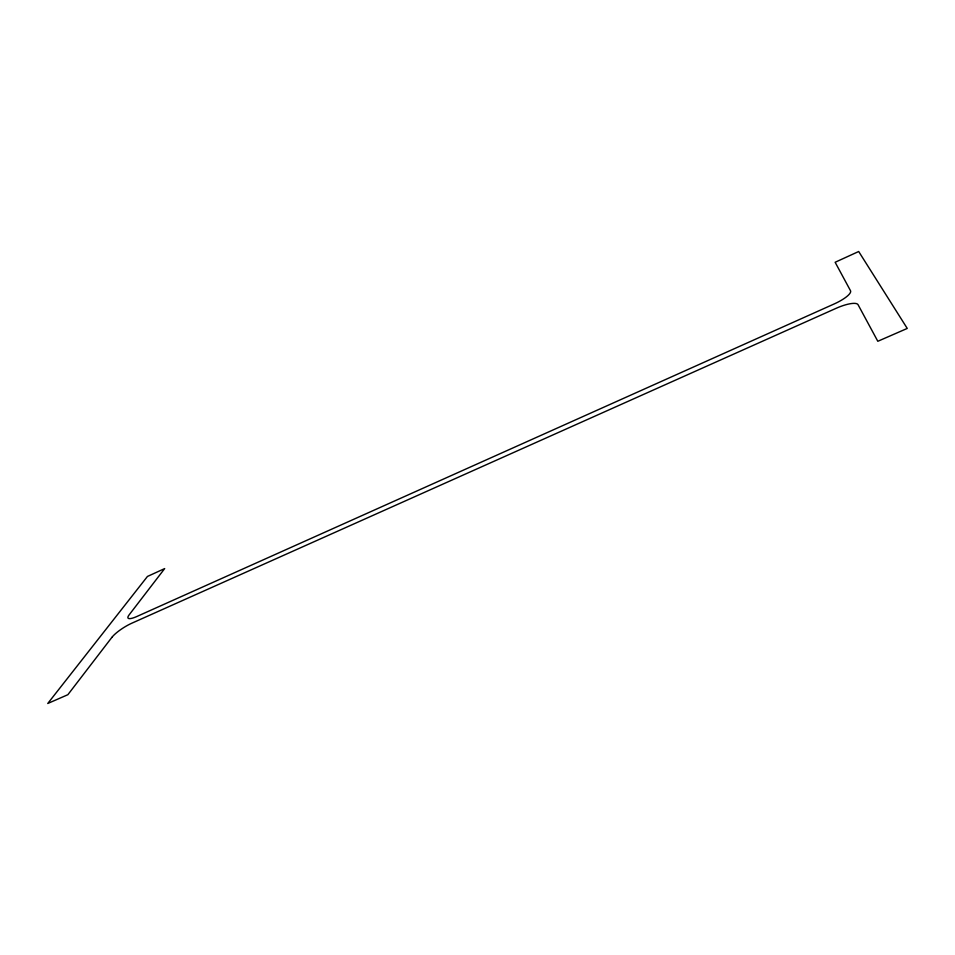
<?xml version="1.0" encoding="UTF-8"?>
<svg xmlns="http://www.w3.org/2000/svg" width="955" height="955" viewBox="0 0 955 955"><rect width="100%" height="100%" fill="white"/><g stroke="black" fill="none" stroke-linecap="round" stroke-linejoin="round"><path stroke-width="1.43" d="M111.878 637.379L67.865 694.703L47.75 703.489L147.452 576.45L164.678 568.583L129.08 614.948A17.214 3.939 -32 0 0 136.899 616.476L834.133 303.976A20.413 5.312 -24.1 0 0 850.499 290.714L835.136 262.267L858.688 251.511L907.25 328.436L877.812 341.281L858.067 304.717A21.201 5.73 -23.9 0 0 836.186 308.286L131.814 623.209A17.859 4.178 -32.3 0 0 111.878 637.379"/></g></svg>
